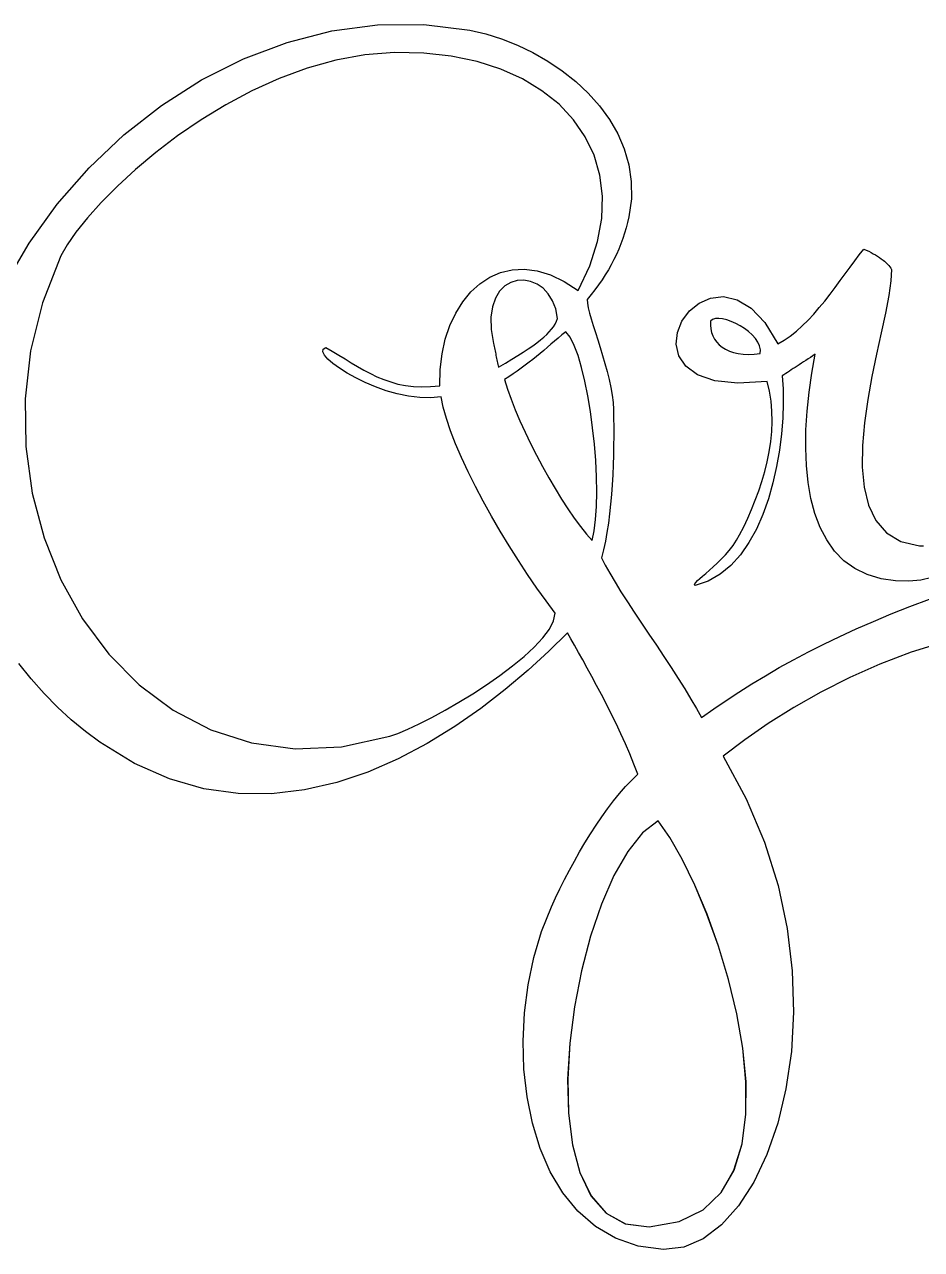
# Model space of a CAD drawing. Extents: x 23 to 503, y 214 to 344.
# Drawn here: x 56.3 to 122.5, y 224.9 to 315.3 of the extents above; entities that cross this region are included whole.
import ezdxf

# ---------------------------------------------------------------- set-up
doc = ezdxf.new("R2010")
doc.units = 0
doc.layers.add('Layer_1', color=7, linetype='CONTINUOUS')

msp = doc.modelspace()

# ---------------------------------------------------------------- linework, layer by layer
at = {"layer": 'Layer_1', "color": 1}
for points in [[(54.849217, 296.04573), (56.639474, 299.122583), (58.7186, 302.011748), (61.058267, 304.687137), (63.630141, 307.122665), (66.405887, 309.292246), (69.357175, 311.169793), (72.455673, 312.72922), (75.673046, 313.94444), (78.980959, 314.789367), (82.351084, 315.237916), (85.755085, 315.263999), (89.164628, 314.841531), (90.326693, 314.570208), (91.496207, 314.2033), (92.65931, 313.744448), (93.802141, 313.197294), (94.910834, 312.56548), (95.971524, 311.852647), (96.970353, 311.062436), (97.893454, 310.19849), (98.726964, 309.26445), (99.457019, 308.263958), (100.06976, 307.200656), (100.551319, 306.078184), (100.887835, 304.900185), (101.065446, 303.6703), (101.0703, 302.392171), (100.888506, 301.069439), (100.796869, 300.662652), (100.692164, 300.259559), (100.574311, 299.860117), (100.443236, 299.464284), (100.298854, 299.072016), (100.141092, 298.683272), (99.969868, 298.298007), (99.785105, 297.916179), (99.586725, 297.537746), (99.37465, 297.162663), (99.148798, 296.790889), (98.909093, 296.42238), (98.655454, 296.057094), (98.387809, 295.694988), (98.106072, 295.336018), (97.810168, 294.980142), (97.833056, 294.701337), (97.894391, 294.362797), (97.988761, 293.970769), (98.110743, 293.531499), (98.254919, 293.051233), (98.41587, 292.536217), (98.588175, 291.992697), (98.766418, 291.42692), (98.945178, 290.845132), (99.119035, 290.253578), (99.282569, 289.658505), (99.430363, 289.066159), (99.556996, 288.482786), (99.65705, 287.914632), (99.725105, 287.367944), (99.75574, 286.848967), (99.766041, 286.22215), (99.771601, 285.567853), (99.771553, 284.890351), (99.765062, 284.193923), (99.751233, 283.482846), (99.729248, 282.761396), (99.698223, 282.033852), (99.657301, 281.304491), (99.605629, 280.577589), (99.542343, 279.857425), (99.466586, 279.148275), (99.3775, 278.454416), (99.274221, 277.780126), (99.155893, 277.129682), (99.021657, 276.507362), (98.870651, 275.917442), (99.142214, 275.376141), (99.477421, 274.772372), (99.868045, 274.113919), (100.305862, 273.408569), (100.782648, 272.664109), (101.290176, 271.888324), (101.820221, 271.089), (102.364563, 270.273924), (102.914972, 269.450881), (103.463225, 268.62766), (104.001099, 267.81204), (104.520365, 267.011816), (105.012803, 266.234768), (105.470184, 265.488685), (105.884286, 264.781352), (106.246882, 264.120554), (107.147645, 264.7585), (108.066693, 265.385829), (109.007063, 266.003182), (109.971803, 266.611193), (110.963953, 267.210498), (111.986557, 267.801736), (113.042658, 268.385544), (114.135301, 268.962561), (115.267528, 269.533421), (116.442383, 270.098762), (117.662909, 270.659222), (118.932147, 271.215438), (120.253145, 271.768047), (121.628941, 272.317686), (123.062579, 272.864992)], [(54.849217, 296.04573), (56.639474, 299.122583), (58.7186, 302.011748), (61.058267, 304.687137), (63.630141, 307.122665), (66.405887, 309.292246), (69.357175, 311.169793), (72.455673, 312.72922), (75.673046, 313.94444), (78.980959, 314.789367), (82.351084, 315.237916), (85.755085, 315.263999), (89.164628, 314.841531), (90.326693, 314.570208), (91.496207, 314.2033), (92.65931, 313.744448), (93.802141, 313.197294), (94.910834, 312.56548), (95.971524, 311.852647), (96.970353, 311.062436), (97.893454, 310.19849), (98.726964, 309.26445), (99.457019, 308.263958), (100.06976, 307.200656), (100.551319, 306.078184), (100.887835, 304.900185), (101.065446, 303.6703), (101.0703, 302.392171), (100.888506, 301.069439), (100.796869, 300.662652), (100.692164, 300.259559), (100.574311, 299.860117), (100.443236, 299.464284), (100.298854, 299.072016), (100.141092, 298.683272), (99.969868, 298.298007), (99.785105, 297.916179), (99.586725, 297.537746), (99.37465, 297.162663), (99.148798, 296.790889), (98.909093, 296.42238), (98.655454, 296.057094), (98.387809, 295.694988), (98.106072, 295.336018), (97.810168, 294.980142), (97.833056, 294.701337), (97.894391, 294.362797), (97.988761, 293.970769), (98.110743, 293.531499), (98.254919, 293.051233), (98.41587, 292.536217), (98.588175, 291.992697), (98.766418, 291.42692), (98.945178, 290.845132), (99.119035, 290.253578), (99.282569, 289.658505), (99.430363, 289.066159), (99.556996, 288.482786), (99.65705, 287.914632), (99.725105, 287.367944), (99.75574, 286.848967), (99.766041, 286.22215), (99.771601, 285.567853), (99.771553, 284.890351), (99.765062, 284.193923), (99.751233, 283.482846), (99.729248, 282.761396), (99.698223, 282.033852), (99.657301, 281.304491), (99.605629, 280.577589), (99.542343, 279.857425), (99.466586, 279.148275), (99.3775, 278.454416), (99.274221, 277.780126), (99.155893, 277.129682), (99.021657, 276.507362), (98.870651, 275.917442), (99.142214, 275.376141), (99.477421, 274.772372), (99.868045, 274.113919), (100.305862, 273.408569), (100.782648, 272.664109), (101.290176, 271.888324), (101.820221, 271.089), (102.364563, 270.273924), (102.914972, 269.450881), (103.463225, 268.62766), (104.001099, 267.81204), (104.520365, 267.011816), (105.012803, 266.234768), (105.470184, 265.488685), (105.884286, 264.781352), (106.246882, 264.120554), (107.147645, 264.7585), (108.066693, 265.385829), (109.007063, 266.003182), (109.971803, 266.611193), (110.963953, 267.210498), (111.986557, 267.801736), (113.042658, 268.385544), (114.135301, 268.962561), (115.267528, 269.533421), (116.442383, 270.098762), (117.662909, 270.659222), (118.932147, 271.215438), (120.253145, 271.768047), (121.628941, 272.317686), (123.062579, 272.864992)], [(83.597852, 313.191596), (81.415506, 313.017016), (79.259873, 312.62145), (77.14363, 312.030471), (75.079448, 311.269651), (73.080002, 310.364563), (71.157967, 309.340779), (69.326015, 308.223873), (67.596822, 307.039416), (65.983062, 305.812981), (64.497407, 304.570141), (63.152536, 303.336468), (61.961118, 302.137535), (60.935833, 300.998915), (60.089347, 299.946181), (59.434343, 299.004903), (58.983488, 298.200657), (57.616209, 294.727439), (56.744337, 291.190151), (56.344098, 287.638434), (56.391717, 284.121929), (56.863415, 280.69028), (57.735416, 277.393127), (58.983951, 274.280112), (60.585234, 271.400878), (62.515499, 268.805067), (64.750961, 266.54232), (67.267853, 264.662279), (70.042394, 263.214587), (73.050809, 262.248884), (76.269325, 261.814815), (79.674161, 261.962019), (83.241546, 262.74014), (83.848696, 262.954434), (84.583233, 263.263614), (85.422322, 263.657453), (86.343134, 264.12573), (87.322838, 264.658221), (88.338598, 265.244707), (89.367589, 265.87496), (90.386972, 266.538764), (91.37392, 267.22589), (92.305598, 267.926117), (93.159179, 268.629226), (93.911829, 269.324991), (94.540713, 270.00319), (95.023006, 270.6536), (95.335869, 271.265999), (95.456477, 271.830165), (94.787618, 272.721257), (94.107028, 273.671844), (93.421304, 274.672227), (92.737034, 275.712705), (92.060813, 276.783577), (91.399236, 277.875142), (90.758893, 278.977699), (90.146378, 280.081549), (89.568282, 281.17699), (89.031202, 282.254321), (88.541727, 283.303842), (88.10645, 284.315853), (87.731967, 285.280651), (87.42487, 286.188537), (87.191748, 287.029811), (87.039199, 287.794771), (86.262137, 287.717386), (85.455049, 287.734903), (84.631366, 287.835674), (83.804534, 288.008047), (82.987989, 288.240373), (82.195165, 288.521002), (81.439504, 288.838284), (80.734442, 289.18057), (80.093419, 289.536208), (79.529869, 289.89355), (79.057235, 290.240945), (78.688949, 290.566744), (78.438454, 290.859296), (78.319184, 291.106951), (78.344584, 291.29806), (78.528085, 291.420973), (79.007637, 291.146703), (79.478567, 290.865576), (79.944042, 290.581881), (80.407222, 290.299906), (80.871269, 290.02394), (81.339349, 289.758272), (81.814622, 289.507189), (82.30025, 289.274982), (82.799397, 289.065938), (83.315223, 288.884346), (83.850895, 288.734495), (84.409574, 288.620673), (84.99442, 288.547169), (85.6086, 288.518271), (86.255273, 288.53827), (86.937602, 288.611451), (86.967241, 289.812218), (87.105538, 290.958991), (87.346598, 292.041556), (87.68452, 293.049699), (88.11341, 293.973206), (88.627371, 294.801864), (89.220503, 295.525459), (89.886911, 296.133776), (90.620698, 296.616602), (91.415963, 296.963724), (92.266812, 297.164926), (93.16735, 297.209996), (94.111674, 297.08872), (95.093886, 296.790883), (96.108097, 296.306272), (97.148402, 295.624674), (98.006112, 297.460149), (98.583634, 299.240146), (98.892309, 300.955481), (98.943473, 302.596968), (98.748461, 304.155424), (98.318605, 305.621663), (97.665249, 306.986503), (96.799725, 308.240757), (95.73337, 309.375241), (94.477518, 310.380772), (93.04351, 311.248165), (91.442678, 311.968234), (89.686361, 312.531797), (87.785894, 312.929667), (85.752613, 313.152662), (83.597852, 313.191596)], [(83.597852, 313.191596), (81.415506, 313.017016), (79.259873, 312.62145), (77.14363, 312.030471), (75.079448, 311.269651), (73.080002, 310.364563), (71.157967, 309.340779), (69.326015, 308.223873), (67.596822, 307.039416), (65.983062, 305.812981), (64.497407, 304.570141), (63.152536, 303.336468), (61.961118, 302.137535), (60.935833, 300.998915), (60.089347, 299.946181), (59.434343, 299.004903), (58.983488, 298.200657), (57.616209, 294.727439), (56.744337, 291.190151), (56.344098, 287.638434), (56.391717, 284.121929), (56.863415, 280.69028), (57.735416, 277.393127), (58.983951, 274.280112), (60.585234, 271.400878), (62.515499, 268.805067), (64.750961, 266.54232), (67.267853, 264.662279), (70.042394, 263.214587), (73.050809, 262.248884), (76.269325, 261.814815), (79.674161, 261.962019), (83.241546, 262.74014), (83.848696, 262.954434), (84.583233, 263.263614), (85.422322, 263.657453), (86.343134, 264.12573), (87.322838, 264.658221), (88.338598, 265.244707), (89.367589, 265.87496), (90.386972, 266.538764), (91.37392, 267.22589), (92.305598, 267.926117), (93.159179, 268.629226), (93.911829, 269.324991), (94.540713, 270.00319), (95.023006, 270.6536), (95.335869, 271.265999), (95.456477, 271.830165), (94.787618, 272.721257), (94.107028, 273.671844), (93.421304, 274.672227), (92.737034, 275.712705), (92.060813, 276.783577), (91.399236, 277.875142), (90.758893, 278.977699), (90.146378, 280.081549), (89.568282, 281.17699), (89.031202, 282.254321), (88.541727, 283.303842), (88.10645, 284.315853), (87.731967, 285.280651), (87.42487, 286.188537), (87.191748, 287.029811), (87.039199, 287.794771), (86.262137, 287.717386), (85.455049, 287.734903), (84.631366, 287.835674), (83.804534, 288.008047), (82.987989, 288.240373), (82.195165, 288.521002), (81.439504, 288.838284), (80.734442, 289.18057), (80.093419, 289.536208), (79.529869, 289.89355), (79.057235, 290.240945), (78.688949, 290.566744), (78.438454, 290.859296), (78.319184, 291.106951), (78.344584, 291.29806), (78.528085, 291.420973), (79.007637, 291.146703), (79.478567, 290.865576), (79.944042, 290.581881), (80.407222, 290.299906), (80.871269, 290.02394), (81.339349, 289.758272), (81.814622, 289.507189), (82.30025, 289.274982), (82.799397, 289.065938), (83.315223, 288.884346), (83.850895, 288.734495), (84.409574, 288.620673), (84.99442, 288.547169), (85.6086, 288.518271), (86.255273, 288.53827), (86.937602, 288.611451), (86.967241, 289.812218), (87.105538, 290.958991), (87.346598, 292.041556), (87.68452, 293.049699), (88.11341, 293.973206), (88.627371, 294.801864), (89.220503, 295.525459), (89.886911, 296.133776), (90.620698, 296.616602), (91.415963, 296.963724), (92.266812, 297.164926), (93.16735, 297.209996), (94.111674, 297.08872), (95.093886, 296.790883), (96.108097, 296.306272), (97.148402, 295.624674), (98.006112, 297.460149), (98.583634, 299.240146), (98.892309, 300.955481), (98.943473, 302.596968), (98.748461, 304.155424), (98.318605, 305.621663), (97.665249, 306.986503), (96.799725, 308.240757), (95.73337, 309.375241), (94.477518, 310.380772), (93.04351, 311.248165), (91.442678, 311.968234), (89.686361, 312.531797), (87.785894, 312.929667), (85.752613, 313.152662), (83.597852, 313.191596)], [(123.23154, 274.455686), (122.426239, 274.267183), (121.541083, 274.181641), (120.57102, 274.210947), (119.510996, 274.36699), (118.472591, 274.666094), (117.555605, 275.111965), (116.754992, 275.694191), (116.065698, 276.402358), (115.482672, 277.226055), (115.000865, 278.154871), (114.615228, 279.178391), (114.320709, 280.286204), (114.112257, 281.467898), (113.984826, 282.713061), (113.933359, 284.01128), (113.952805, 285.352143), (114.038123, 286.725237), (114.184258, 288.120151), (114.38616, 289.526472), (114.638777, 290.933787), (114.460074, 290.813284), (114.28498, 290.696271), (114.113482, 290.582587), (113.945568, 290.472067), (113.781228, 290.364549), (113.620446, 290.259869), (113.463211, 290.157863), (113.30951, 290.058369), (113.159331, 289.961223), (113.012663, 289.866262), (112.869495, 289.773323), (112.729809, 289.682242), (112.593594, 289.592856), (112.460842, 289.505001), (112.331537, 289.418516), (112.205668, 289.333234), (112.266507, 288.373845), (112.279094, 287.327265), (112.240554, 286.211962), (112.14801, 285.046406), (111.998593, 283.849064), (111.789422, 282.638406), (111.517622, 281.4329), (111.180321, 280.251015), (110.774641, 279.111219), (110.297705, 278.031981), (109.746644, 277.03177), (109.118575, 276.129054), (108.410629, 275.342303), (107.61993, 274.689983), (106.743599, 274.190566), (105.778763, 273.862518), (105.733023, 273.914737), (105.750916, 273.992951), (105.82595, 274.096771), (105.951672, 274.225807), (106.121609, 274.379671), (106.329294, 274.557973), (106.568257, 274.760324), (106.832033, 274.986335), (107.114154, 275.235618), (107.408147, 275.507782), (107.707546, 275.802438), (108.005886, 276.119199), (108.296693, 276.457673), (108.573502, 276.817473), (108.829845, 277.198209), (109.059252, 277.599493), (109.363033, 278.202354), (109.659553, 278.830714), (109.945325, 279.482117), (110.216882, 280.154105), (110.470738, 280.844225), (110.703419, 281.550017), (110.911445, 282.269028), (111.091339, 282.998801), (111.239625, 283.736879), (111.352824, 284.480806), (111.427458, 285.228126), (111.460049, 285.976383), (111.447123, 286.723121), (111.385195, 287.465883), (111.27079, 288.202214), (111.10043, 288.929657), (108.927254, 288.797634), (107.225039, 288.979316), (105.956348, 289.416213), (105.083748, 290.049836), (104.569805, 290.821696), (104.377081, 291.673303), (104.468143, 292.546168), (104.805551, 293.381801), (105.351874, 294.121712), (106.069675, 294.707413), (106.921517, 295.080413), (107.869967, 295.182224), (108.877588, 294.954356), (109.906946, 294.338319), (110.920603, 293.275624), (111.881127, 291.707782), (112.346043, 291.965429), (112.801434, 292.273304), (113.247384, 292.625759), (113.683965, 293.017144), (114.111258, 293.441811), (114.529337, 293.89411), (114.938282, 294.368394), (115.338174, 294.859013), (115.729083, 295.360319), (116.111091, 295.866663), (116.484276, 296.372396), (116.848712, 296.87187), (117.204479, 297.359435), (117.551657, 297.829443), (117.890318, 298.276245), (118.220544, 298.694193), (118.40534, 298.611816), (118.584187, 298.527336), (118.756746, 298.440849), (118.92267, 298.35245), (119.081623, 298.262237), (119.233256, 298.170305), (119.377234, 298.076751), (119.513209, 297.98167), (119.640844, 297.885158), (119.759792, 297.787313), (119.869715, 297.688229), (119.970265, 297.588003), (120.061109, 297.486731), (120.141896, 297.384509), (120.21229, 297.281434), (120.271946, 297.177601), (120.228857, 296.337987), (120.065648, 295.255633), (119.812957, 293.970125), (119.501423, 292.52105), (119.161695, 290.947996), (118.824406, 289.290548), (118.520202, 287.588293), (118.279723, 285.880819), (118.133608, 284.207711), (118.112498, 282.608558), (118.247039, 281.122944), (118.567863, 279.790458), (119.105621, 278.650685), (119.890946, 277.743213), (120.954487, 277.107629), (122.326877, 276.783518), (122.631101, 276.803)], [(123.23154, 274.455686), (122.426239, 274.267183), (121.541083, 274.181641), (120.57102, 274.210947), (119.510996, 274.36699), (118.472591, 274.666094), (117.555605, 275.111965), (116.754992, 275.694191), (116.065698, 276.402358), (115.482672, 277.226055), (115.000865, 278.154871), (114.615228, 279.178391), (114.320709, 280.286204), (114.112257, 281.467898), (113.984826, 282.713061), (113.933359, 284.01128), (113.952805, 285.352143), (114.038123, 286.725237), (114.184258, 288.120151), (114.38616, 289.526472), (114.638777, 290.933787), (114.460074, 290.813284), (114.28498, 290.696271), (114.113482, 290.582587), (113.945568, 290.472067), (113.781228, 290.364549), (113.620446, 290.259869), (113.463211, 290.157863), (113.30951, 290.058369), (113.159331, 289.961223), (113.012663, 289.866262), (112.869495, 289.773323), (112.729809, 289.682242), (112.593594, 289.592856), (112.460842, 289.505001), (112.331537, 289.418516), (112.205668, 289.333234), (112.266507, 288.373845), (112.279094, 287.327265), (112.240554, 286.211962), (112.14801, 285.046406), (111.998593, 283.849064), (111.789422, 282.638406), (111.517622, 281.4329), (111.180321, 280.251015), (110.774641, 279.111219), (110.297705, 278.031981), (109.746644, 277.03177), (109.118575, 276.129054), (108.410629, 275.342303), (107.61993, 274.689983), (106.743599, 274.190566), (105.778763, 273.862518), (105.733023, 273.914737), (105.750916, 273.992951), (105.82595, 274.096771), (105.951672, 274.225807), (106.121609, 274.379671), (106.329294, 274.557973), (106.568257, 274.760324), (106.832033, 274.986335), (107.114154, 275.235618), (107.408147, 275.507782), (107.707546, 275.802438), (108.005886, 276.119199), (108.296693, 276.457673), (108.573502, 276.817473), (108.829845, 277.198209), (109.059252, 277.599493), (109.363033, 278.202354), (109.659553, 278.830714), (109.945325, 279.482117), (110.216882, 280.154105), (110.470738, 280.844225), (110.703419, 281.550017), (110.911445, 282.269028), (111.091339, 282.998801), (111.239625, 283.736879), (111.352824, 284.480806), (111.427458, 285.228126), (111.460049, 285.976383), (111.447123, 286.723121), (111.385195, 287.465883), (111.27079, 288.202214), (111.10043, 288.929657), (108.927254, 288.797634), (107.225039, 288.979316), (105.956348, 289.416213), (105.083748, 290.049836), (104.569805, 290.821696), (104.377081, 291.673303), (104.468143, 292.546168), (104.805551, 293.381801), (105.351874, 294.121712), (106.069675, 294.707413), (106.921517, 295.080413), (107.869967, 295.182224), (108.877588, 294.954356), (109.906946, 294.338319), (110.920603, 293.275624), (111.881127, 291.707782), (112.346043, 291.965429), (112.801434, 292.273304), (113.247384, 292.625759), (113.683965, 293.017144), (114.111258, 293.441811), (114.529337, 293.89411), (114.938282, 294.368394), (115.338174, 294.859013), (115.729083, 295.360319), (116.111091, 295.866663), (116.484276, 296.372396), (116.848712, 296.87187), (117.204479, 297.359435), (117.551657, 297.829443), (117.890318, 298.276245), (118.220544, 298.694193), (118.40534, 298.611816), (118.584187, 298.527336), (118.756746, 298.440849), (118.92267, 298.35245), (119.081623, 298.262237), (119.233256, 298.170305), (119.377234, 298.076751), (119.513209, 297.98167), (119.640844, 297.885158), (119.759792, 297.787313), (119.869715, 297.688229), (119.970265, 297.588003), (120.061109, 297.486731), (120.141896, 297.384509), (120.21229, 297.281434), (120.271946, 297.177601), (120.228857, 296.337987), (120.065648, 295.255633), (119.812957, 293.970125), (119.501423, 292.52105), (119.161695, 290.947996), (118.824406, 289.290548), (118.520202, 287.588293), (118.279723, 285.880819), (118.133608, 284.207711), (118.112498, 282.608558), (118.247039, 281.122944), (118.567863, 279.790458), (119.105621, 278.650685), (119.890946, 277.743213), (120.954487, 277.107629), (122.326877, 276.783518), (122.631101, 276.803)], [(91.266888, 289.965059), (91.783013, 290.275393), (92.259511, 290.565513), (92.697901, 290.837318), (93.099701, 291.092703), (93.466426, 291.333564), (93.799595, 291.561799), (94.100723, 291.779304), (94.371332, 291.987976), (94.612934, 292.18971), (94.82705, 292.386403), (95.015194, 292.579953), (95.178886, 292.772256), (95.319638, 292.965207), (95.438976, 293.160704), (95.538409, 293.360643), (95.61946, 293.566921), (95.495618, 294.2723), (95.264715, 294.882402), (94.944805, 295.394204), (94.553944, 295.804684), (94.110183, 296.110821), (93.631583, 296.309593), (93.136189, 296.39798), (92.642061, 296.372959), (92.16725, 296.231509), (91.729814, 295.970608), (91.347804, 295.587236), (91.039275, 295.078369), (90.82228, 294.440988), (90.714878, 293.67207), (90.735113, 292.768593), (90.901052, 291.727537), (90.923912, 291.617383), (90.946772, 291.507227), (90.969632, 291.397073), (90.992492, 291.286918), (91.015352, 291.176763), (91.038212, 291.066608), (91.061072, 290.956453), (91.083932, 290.846298), (91.106792, 290.736143), (91.129652, 290.625989), (91.152512, 290.515834), (91.175372, 290.405679), (91.198232, 290.295524), (91.221092, 290.185369), (91.243952, 290.075214), (91.266888, 289.965059)], [(91.266888, 289.965059), (91.783013, 290.275393), (92.259511, 290.565513), (92.697901, 290.837318), (93.099701, 291.092703), (93.466426, 291.333564), (93.799595, 291.561799), (94.100723, 291.779304), (94.371332, 291.987976), (94.612934, 292.18971), (94.82705, 292.386403), (95.015194, 292.579953), (95.178886, 292.772256), (95.319638, 292.965207), (95.438976, 293.160704), (95.538409, 293.360643), (95.61946, 293.566921), (95.495618, 294.2723), (95.264715, 294.882402), (94.944805, 295.394204), (94.553944, 295.804684), (94.110183, 296.110821), (93.631583, 296.309593), (93.136189, 296.39798), (92.642061, 296.372959), (92.16725, 296.231509), (91.729814, 295.970608), (91.347804, 295.587236), (91.039275, 295.078369), (90.82228, 294.440988), (90.714878, 293.67207), (90.735113, 292.768593), (90.901052, 291.727537), (90.923912, 291.617383), (90.946772, 291.507227), (90.969632, 291.397073), (90.992492, 291.286918), (91.015352, 291.176763), (91.038212, 291.066608), (91.061072, 290.956453), (91.083932, 290.846298), (91.106792, 290.736143), (91.129652, 290.625989), (91.152512, 290.515834), (91.175372, 290.405679), (91.198232, 290.295524), (91.221092, 290.185369), (91.243952, 290.075214), (91.266888, 289.965059)], [(106.901999, 293.380654), (106.900588, 293.083837), (106.931373, 292.800188), (106.994003, 292.531069), (107.088215, 292.277843), (107.213741, 292.04187), (107.370327, 291.824513), (107.557703, 291.627133), (107.775606, 291.451092), (108.023779, 291.297751), (108.301951, 291.168472), (108.609864, 291.064617), (108.947255, 290.987547), (109.313856, 290.938625), (109.70941, 290.919211), (110.133652, 290.930666), (110.58632, 290.974355), (110.599556, 291.259134), (110.53811, 291.543332), (110.41104, 291.823234), (110.227381, 292.095124), (109.996184, 292.355288), (109.726493, 292.600011), (109.427346, 292.825577), (109.107791, 293.028271), (108.776874, 293.204379), (108.443635, 293.350186), (108.117118, 293.461976), (107.806369, 293.536034), (107.52043, 293.568646), (107.268346, 293.556096), (107.05916, 293.494669), (106.901917, 293.380651), (106.901999, 293.380654)], [(106.901999, 293.380654), (106.900588, 293.083837), (106.931373, 292.800188), (106.994003, 292.531069), (107.088215, 292.277843), (107.213741, 292.04187), (107.370327, 291.824513), (107.557703, 291.627133), (107.775606, 291.451092), (108.023779, 291.297751), (108.301951, 291.168472), (108.609864, 291.064617), (108.947255, 290.987547), (109.313856, 290.938625), (109.70941, 290.919211), (110.133652, 290.930666), (110.58632, 290.974355), (110.599556, 291.259134), (110.53811, 291.543332), (110.41104, 291.823234), (110.227381, 292.095124), (109.996184, 292.355288), (109.726493, 292.600011), (109.427346, 292.825577), (109.107791, 293.028271), (108.776874, 293.204379), (108.443635, 293.350186), (108.117118, 293.461976), (107.806369, 293.536034), (107.52043, 293.568646), (107.268346, 293.556096), (107.05916, 293.494669), (106.901917, 293.380651), (106.901999, 293.380654)], [(91.707507, 289.061243), (91.927917, 288.360337), (92.195515, 287.612748), (92.505437, 286.827305), (92.852821, 286.01284), (93.232808, 285.178182), (93.640537, 284.332161), (94.071141, 283.483606), (94.519764, 282.641349), (94.981539, 281.814218), (95.451608, 281.011043), (95.925109, 280.240656), (96.39718, 279.511884), (96.862959, 278.83356), (97.317583, 278.214512), (97.756193, 277.66357), (98.173924, 277.189565), (98.3285, 277.890841), (98.435981, 278.735257), (98.498564, 279.699608), (98.518461, 280.760685), (98.497858, 281.895281), (98.438942, 283.080189), (98.343923, 284.2922), (98.215001, 285.508109), (98.054374, 286.704708), (97.864241, 287.858788), (97.646803, 288.947143), (97.404256, 289.946566), (97.1388, 290.833849), (96.852636, 291.585785), (96.547957, 292.179166), (96.226966, 292.590784), (95.949395, 292.356666), (95.676333, 292.12469), (95.406673, 291.894784), (95.139307, 291.666876), (94.873135, 291.440892), (94.607047, 291.21676), (94.339938, 290.994406), (94.070701, 290.773758), (93.798229, 290.554744), (93.521423, 290.337289), (93.239169, 290.121321), (92.950366, 289.906768), (92.653906, 289.693557), (92.348685, 289.481614), (92.033595, 289.270867), (91.70753, 289.061243), (91.707507, 289.061243)], [(91.707507, 289.061243), (91.927917, 288.360337), (92.195515, 287.612748), (92.505437, 286.827305), (92.852821, 286.01284), (93.232808, 285.178182), (93.640537, 284.332161), (94.071141, 283.483606), (94.519764, 282.641349), (94.981539, 281.814218), (95.451608, 281.011043), (95.925109, 280.240656), (96.39718, 279.511884), (96.862959, 278.83356), (97.317583, 278.214512), (97.756193, 277.66357), (98.173924, 277.189565), (98.3285, 277.890841), (98.435981, 278.735257), (98.498564, 279.699608), (98.518461, 280.760685), (98.497858, 281.895281), (98.438942, 283.080189), (98.343923, 284.2922), (98.215001, 285.508109), (98.054374, 286.704708), (97.864241, 287.858788), (97.646803, 288.947143), (97.404256, 289.946566), (97.1388, 290.833849), (96.852636, 291.585785), (96.547957, 292.179166), (96.226966, 292.590784), (95.949395, 292.356666), (95.676333, 292.12469), (95.406673, 291.894784), (95.139307, 291.666876), (94.873135, 291.440892), (94.607047, 291.21676), (94.339938, 290.994406), (94.070701, 290.773758), (93.798229, 290.554744), (93.521423, 290.337289), (93.239169, 290.121321), (92.950366, 289.906768), (92.653906, 289.693557), (92.348685, 289.481614), (92.033595, 289.270867), (91.70753, 289.061243), (91.707507, 289.061243)], [(124.120958, 269.693751), (121.728676, 268.935197), (119.41306, 268.05454), (117.186927, 267.070614), (115.063098, 266.002262), (113.054381, 264.868319), (111.173599, 263.687619), (109.433566, 262.479003), (107.847099, 261.261304), (109.555012, 258.122702), (110.896787, 254.93382), (111.894245, 251.730112), (112.569202, 248.547035), (112.943471, 245.420041), (113.038876, 242.384586), (112.877227, 239.476122), (112.48035, 236.730103), (111.870055, 234.181989), (111.068163, 231.867227), (110.096489, 229.821277), (108.976854, 228.079594), (107.731069, 226.677626), (106.380957, 225.650834), (104.948335, 225.03467), (103.455016, 224.864586), (101.58323, 225.120005), (99.906853, 225.697407), (98.422694, 226.565652), (97.127565, 227.693609), (96.018279, 229.050144), (95.091651, 230.604125), (94.344487, 232.32441), (93.773602, 234.179872), (93.37581, 236.139375), (93.147921, 238.171784), (93.086747, 240.245965), (93.1891, 242.330783), (93.451793, 244.395103), (93.871638, 246.407793), (94.445447, 248.337716), (95.17003, 250.153743), (95.479526, 250.817894), (95.80567, 251.491092), (96.147455, 252.169907), (96.503871, 252.850898), (96.873904, 253.530631), (97.256549, 254.205667), (97.650791, 254.872575), (98.055625, 255.527914), (98.470034, 256.168251), (98.893012, 256.79015), (99.32355, 257.390175), (99.760634, 257.964886), (100.203257, 258.510854), (100.650407, 259.024639), (101.101073, 259.502803), (101.554249, 259.941915), (101.265372, 260.685469), (100.956545, 261.433524), (100.631035, 262.182486), (100.292109, 262.928758), (99.943034, 263.66875), (99.587075, 264.398864), (99.227502, 265.115511), (98.867581, 265.815092), (98.510578, 266.494014), (98.159762, 267.148685), (97.818397, 267.775512), (97.489752, 268.370894), (97.177095, 268.931245), (96.883691, 269.452966), (96.612806, 269.932464), (96.36771, 270.366146), (94.984147, 269.014688), (93.449267, 267.612354), (91.773395, 266.194244), (89.966859, 264.795466), (88.039987, 263.45112), (86.003102, 262.196312), (83.866533, 261.066147), (81.640604, 260.095726), (79.335644, 259.320154), (76.96198, 258.774537), (74.529936, 258.493974), (72.04984, 258.51356), (69.532017, 258.868421), (66.986796, 259.593653), (64.424501, 260.724356), (61.85546, 262.295634), (60.795654, 263.082701), (59.75092, 263.947252), (58.729186, 264.886067), (57.738368, 265.895923), (56.786388, 266.973606), (55.881171, 268.115886)], [(124.120958, 269.693751), (121.728676, 268.935197), (119.41306, 268.05454), (117.186927, 267.070614), (115.063098, 266.002262), (113.054381, 264.868319), (111.173599, 263.687619), (109.433566, 262.479003), (107.847099, 261.261304), (109.555012, 258.122702), (110.896787, 254.93382), (111.894245, 251.730112), (112.569202, 248.547035), (112.943471, 245.420041), (113.038876, 242.384586), (112.877227, 239.476122), (112.48035, 236.730103), (111.870055, 234.181989), (111.068163, 231.867227), (110.096489, 229.821277), (108.976854, 228.079594), (107.731069, 226.677626), (106.380957, 225.650834), (104.948335, 225.03467), (103.455016, 224.864586), (101.58323, 225.120005), (99.906853, 225.697407), (98.422694, 226.565652), (97.127565, 227.693609), (96.018279, 229.050144), (95.091651, 230.604125), (94.344487, 232.32441), (93.773602, 234.179872), (93.37581, 236.139375), (93.147921, 238.171784), (93.086747, 240.245965), (93.1891, 242.330783), (93.451793, 244.395103), (93.871638, 246.407793), (94.445447, 248.337716), (95.17003, 250.153743), (95.479526, 250.817894), (95.80567, 251.491092), (96.147455, 252.169907), (96.503871, 252.850898), (96.873904, 253.530631), (97.256549, 254.205667), (97.650791, 254.872575), (98.055625, 255.527914), (98.470034, 256.168251), (98.893012, 256.79015), (99.32355, 257.390175), (99.760634, 257.964886), (100.203257, 258.510854), (100.650407, 259.024639), (101.101073, 259.502803), (101.554249, 259.941915), (101.265372, 260.685469), (100.956545, 261.433524), (100.631035, 262.182486), (100.292109, 262.928758), (99.943034, 263.66875), (99.587075, 264.398864), (99.227502, 265.115511), (98.867581, 265.815092), (98.510578, 266.494014), (98.159762, 267.148685), (97.818397, 267.775512), (97.489752, 268.370894), (97.177095, 268.931245), (96.883691, 269.452966), (96.612806, 269.932464), (96.36771, 270.366146), (94.984147, 269.014688), (93.449267, 267.612354), (91.773395, 266.194244), (89.966859, 264.795466), (88.039987, 263.45112), (86.003102, 262.196312), (83.866533, 261.066147), (81.640604, 260.095726), (79.335644, 259.320154), (76.96198, 258.774537), (74.529936, 258.493974), (72.04984, 258.51356), (69.532017, 258.868421), (66.986796, 259.593653), (64.424501, 260.724356), (61.85546, 262.295634), (60.795654, 263.082701), (59.75092, 263.947252), (58.729186, 264.886067), (57.738368, 265.895923), (56.786388, 266.973606), (55.881171, 268.115886)], [(102.37974, 226.538756), (104.599514, 226.922454), (106.359181, 227.78862), (107.695117, 229.076419), (108.643685, 230.725023), (109.24126, 232.673593), (109.52421, 234.861298), (109.528895, 237.227302), (109.291704, 239.710773), (108.848999, 242.250874), (108.23715, 244.786777), (107.492523, 247.257643), (106.651493, 249.602639), (105.750428, 251.760934), (104.825696, 253.671691), (103.913666, 255.274078), (103.050713, 256.507262), (101.89992, 255.615598), (100.805488, 254.24128), (99.787016, 252.459699), (98.864112, 250.346238), (98.056378, 247.976286), (97.383425, 245.425228), (96.864853, 242.768447), (96.520268, 240.081333), (96.369274, 237.439273), (96.431478, 234.917649), (96.726485, 232.591853), (97.2739, 230.537266), (98.093327, 228.829277), (99.204371, 227.543273), (100.626635, 226.754636), (102.379729, 226.538756), (102.37974, 226.538756)], [(102.383215, 226.538759), (104.602988, 226.922457), (106.362655, 227.788622), (107.698591, 229.076422), (108.647159, 230.725026), (109.244734, 232.673596), (109.527684, 234.8613), (109.532369, 237.227305), (109.295178, 239.710776), (108.852473, 242.250877), (108.240624, 244.786779), (107.495998, 247.257646), (106.654967, 249.602642), (105.753902, 251.760936), (104.82917, 253.671694), (103.91714, 255.274081), (103.054187, 256.507265), (101.903395, 255.615601), (100.808962, 254.241283), (99.79049, 252.459702), (98.867587, 250.346241), (98.059852, 247.976288), (97.386899, 245.425231), (96.868327, 242.76845), (96.523742, 240.081336), (96.372748, 237.439276), (96.434952, 234.917652), (96.729959, 232.591856), (97.277374, 230.537269), (98.096801, 228.82928), (99.207845, 227.543275), (100.630109, 226.754639), (102.383203, 226.538759), (102.383215, 226.538759)]]:
    msp.add_lwpolyline(points, dxfattribs=at)

doc.saveas('drawing.dxf')
